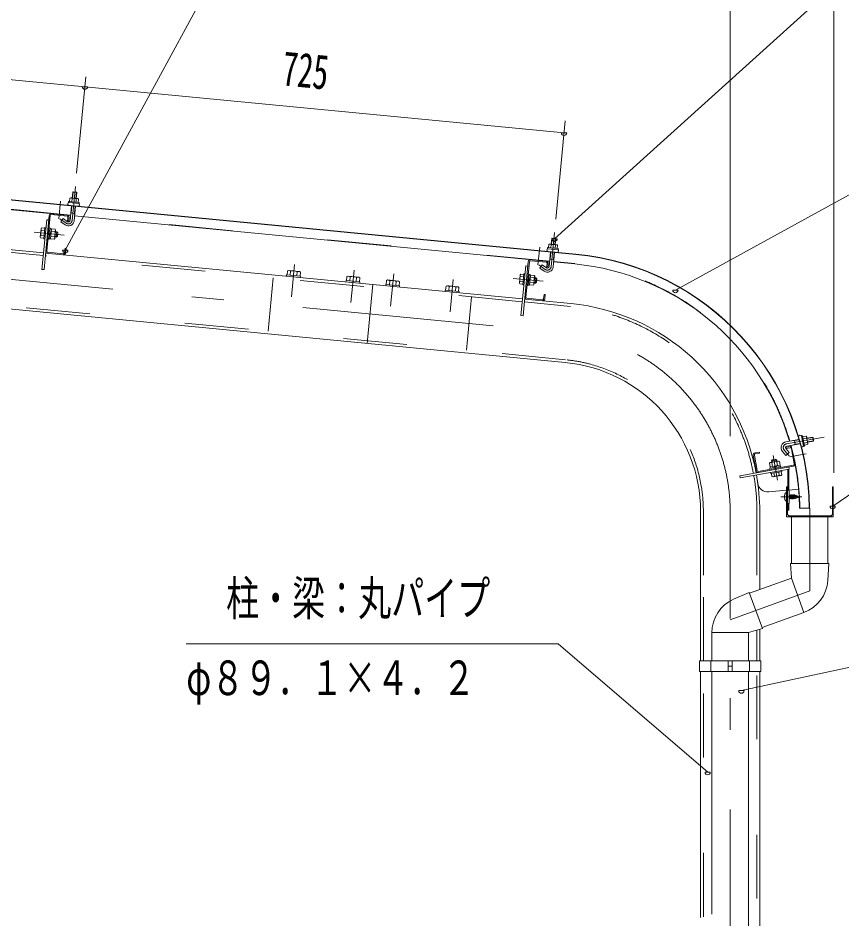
# Model space of a CAD drawing. Units: millimetres, scale not verified. Extents: x -26654 to 26660, y -10500 to 10500.
# Drawn here: x 18767 to 21870, y 5138 to 8531 of the extents above; entities that cross this region are included whole.
import ezdxf
from ezdxf.enums import TextEntityAlignment as Align

# ---------------------------------------------------------------- set-up
doc = ezdxf.new("R2010")
doc.units = ezdxf.units.MM
doc.header["$LTSCALE"] = 60
doc.linetypes.add('USER2', pattern=[10, 4, -6])
doc.linetypes.add('USER3', pattern=[24, 12, -5, 2, -5])
for name, color, linetype, lineweight in [('0-6_2-02BOLD', 7, 'Continuous', 18), ('0-7_2-12HIDDEN', 3, 'USER2', 18), ('0-8_2-22CENTER', 3, 'USER3', 18), ('0-9_2-42THIN', 4, 'Continuous', 18), ('0-A_2-52DIM', 3, 'Continuous', 18)]:
    doc.layers.add(name, color=color, linetype=linetype, lineweight=lineweight)
doc.styles.add('ＭＳ ゴシック', font='')
doc.styles.get('ＭＳ ゴシック').set_extended_font_data('MS Gothic')

msp = doc.modelspace()

# ---------------------------------------------------------------- linework, layer by layer
at = {"layer": '0-6_2-02BOLD'}
for p, q in [((20867.22, 7641.83), (16943.61, 8019.63)), ((16985.05, 8014.38), (20867.09, 7640.58)), ((18964.9, 7787.32), (17175.68, 7959.61)), ((18973.3, 7874.51), (18988.23, 7873.08)), ((18969.22, 7838.64), (18970.45, 7851.39)), ((18986.61, 7849.83), (18985.38, 7837.08)), ((17066.73, 7819.4), (18862.93, 7646.45)), ((18963.09, 7768.5), (18968.37, 7823.4)), ((18983.31, 7821.97), (18978.02, 7767.06)), ((18874.92, 7770.87), (18882.87, 7770.1)), ((18888.48, 7786.64), (18875.64, 7653.26)), ((18951.58, 7784.58), (18892.85, 7790.24)), ((18955.18, 7780.22), (18953.55, 7763.3)), ((18980.72, 7795.13), (18965.79, 7796.57)), ((20769.05, 7613.6), (18979.83, 7785.89)), ((18928.17, 7762.9), (18944.04, 7751.58)), ((18865.13, 7711.02), (18853.18, 7712.17)), ((18854.98, 7730.85), (18866.93, 7729.7)), ((18885.46, 7713.46), (18890.92, 7717.96)), ((18891.39, 7722.94), (18885.94, 7718.44)), ((18904.46, 7707.24), (18890.02, 7708.62)), ((18891.81, 7727.3), (18906.26, 7725.91)), ((18911.11, 7705.98), (18906.13, 7706.45)), ((18908.05, 7726.36), (18913.02, 7725.88)), ((18883.9, 7697.29), (18879.92, 7697.67)), ((18889.04, 7698.56), (18884.07, 7699.04)), ((20773.38, 7664.92), (20774.6, 7677.67)), ((20790.77, 7676.11), (20789.53, 7663.37)), ((20792.38, 7699.35), (20790.27, 7677.43)), ((18870.89, 7645.68), (20667.09, 7472.73)), ((18879.24, 7648.89), (18937.97, 7643.24)), ((20767.24, 7594.78), (20772.53, 7649.69)), ((20787.46, 7648.25), (20782.17, 7593.34)), ((20679.79, 7479.54), (20692.64, 7612.92)), ((20697, 7616.52), (20755.73, 7610.87)), ((20784.87, 7621.41), (20769.94, 7622.85)), ((20783.99, 7612.17), (20863.62, 7604.5)), ((19781.56, 7578.33), (19780.1, 7563.16)), ((19793.78, 7577.15), (19792.31, 7561.98)), ((19816.74, 7559.63), (19818.2, 7574.8)), ((20679.07, 7597.15), (20687.03, 7596.38)), ((20748.19, 7577.86), (20732.32, 7589.18)), ((19778.4, 7563.32), (19777.92, 7558.35)), ((20004.09, 7541.59), (20005.55, 7556.76)), ((20017.77, 7555.58), (20016.3, 7540.41)), ((20040.73, 7538.06), (20042.19, 7553.23)), ((20054.64, 7536.72), (20054.17, 7531.75)), ((20165.61, 7526.04), (20167.08, 7541.21)), ((20191.5, 7538.86), (20190.04, 7523.69)), ((20657.33, 7538.45), (20669.28, 7537.3)), ((20671.08, 7555.98), (20659.13, 7557.13)), ((20689.61, 7539.75), (20695.07, 7544.25)), ((20690.09, 7544.72), (20695.55, 7549.22)), ((20708.61, 7533.52), (20694.17, 7534.91)), ((20695.97, 7553.58), (20710.41, 7552.19)), ((20102.69, 7527.07), (20081.34, 7305.35)), ((20375.66, 7505.81), (20375.18, 7500.83)), ((20378.82, 7520.82), (20377.37, 7505.65)), ((20391.04, 7519.64), (20389.57, 7504.47)), ((20414, 7502.12), (20415.46, 7517.29)), ((20656.43, 7529.12), (20668.38, 7527.96)), ((20668.15, 7525.49), (20672.13, 7525.11)), ((20675.04, 7471.96), (20849.24, 7455.19)), ((20742.12, 7469.52), (20683.39, 7475.18)), ((21707.92, 6943.65), (21659.12, 6935.05)), ((21662.05, 6918.43), (21712.5, 6927.32)), ((21693.53, 6923.98), (21690.59, 6940.59)), ((21736.47, 6948.36), (21723.86, 6946.13)), ((21726.68, 6930.14), (21739.3, 6932.37)), ((21543.23, 6889.29), (21559.96, 6892.24)), ((21658.31, 6883.49), (21645.79, 6898.42)), ((21675.19, 6912.56), (21658.45, 6909.61)), ((21679.89, 6908.92), (21690.07, 6851.21)), ((21546.29, 6825.86), (21536.04, 6883.96)), ((21539.99, 6884.66), (21550.23, 6826.55)), ((21608.93, 6841.98), (21606.41, 6856.27)), ((21624.89, 6859.53), (21627.41, 6845.24)), ((21554.86, 6823.31), (21686.83, 6846.58)), ((21618.17, 6843.61), (21614.12, 6837.82)), ((21623.09, 6844.48), (21619.04, 6838.69)), ((21633.84, 6808.79), (21631.75, 6820.62)), ((21643.44, 6822.68), (21642.75, 6826.62)), ((21665.92, 6752.53), (21665.92, 6830.7)), ((21669.67, 6831.36), (21669.67, 6752.53)), ((21613.27, 6817.36), (21615.36, 6805.53)), ((21661.67, 6752.26), (21594.44, 6746.21)), ((21669.67, 6752.98), (21706.48, 6756.29)), ((21660.63, 6745.23), (21661.67, 6745.23)), ((21671.27, 6733.53), (21670.92, 6734.41)), ((21671.57, 6721.53), (21670.92, 6721.53)), ((21671.27, 6733.53), (21674.27, 6733.53)), ((21671.27, 6733.53), (21673.97, 6721.53)), ((21674.87, 6735.03), (21676.07, 6735.03)), ((21676.67, 6733.53), (21679.67, 6733.53)), ((21676.97, 6721.53), (21677.57, 6720.03)), ((21678.77, 6720.03), (21679.37, 6721.53)), ((21680.27, 6735.03), (21681.47, 6735.03)), ((21684.17, 6720.03), (21684.77, 6721.53)), ((21685.07, 6733.53), (21687.77, 6721.53)), ((21686.87, 6735.03), (21687.47, 6733.53)), ((21688.37, 6720.03), (21689.57, 6720.03)), ((21693.77, 6720.76), (21693.17, 6722.13)), ((21695.57, 6723.09), (21698.57, 6724.29)), ((21695.87, 6731.85), (21696.47, 6733.22)), ((21698.2, 6730.92), (21701.27, 6729.69)), ((21700.97, 6725.25), (21698.27, 6730.89)), ((21670.92, 6702.53), (21664.67, 6702.53)), ((21747.67, 6684.84), (21710.17, 6684.84)), ((21337.49, 6672.44), (21337.49, 6109.94)), ((21337.5, 6109.94), (21337.5, 6672.44)), ((21560.24, 6378.16), (21560.24, 6672.44)), ((21679.64, 6652.53), (21679.64, 6476.62)), ((21817.14, 6476.62), (21817.14, 6652.53)), ((21679.63, 6421.61), (21675.88, 6476.62)), ((21675.88, 6476.62), (21820.89, 6476.62)), ((21820.89, 6476.62), (21816.48, 6412.13)), ((21522.27, 6364.34), (21679.63, 6421.61)), ((21679.63, 6421.61), (21726.66, 6292.41)), ((21520.99, 6367.87), (21461.9, 6341.67)), ((21570.59, 6231.61), (21520.99, 6367.87)), ((21726.33, 6292.29), (21569.3, 6235.13)), ((21380.12, 6109.94), (21380.12, 6216.32)), ((21380.12, 6216.32), (21517.62, 6216.32)), ((21517.62, 6216.32), (21570.58, 6231.61)), ((21517.62, 6109.94), (21517.62, 6216.32)), ((21560.24, 6228.63), (21560.24, 6109.94)), ((21376.12, 6069.93), (21376.12, 6109.93)), ((21441.24, 6069.93), (21441.24, 6109.93)), ((21456.49, 6109.93), (21456.49, 6069.93)), ((21521.62, 6109.93), (21521.62, 6069.93)), ((21441.24, 6089.93), (21456.49, 6089.93)), ((21337.49, 5143.21), (21337.49, 6069.93)), ((21380.12, 6069.93), (21380.12, 5155.82)), ((21517.62, 6069.93), (21517.62, 1614.93)), ((21560.24, 1614.93), (21560.24, 6069.93))]:
    msp.add_line(p, q, dxfattribs=at)
for points in [[(18971.18, 7852.58), (18973.3, 7874.51), (18974.66, 7875.64), (18987.1, 7874.44), (18988.23, 7873.08), (18986.12, 7851.14)], [(18993.46, 7836.31), (18994.69, 7849.06), (18992.64, 7850.52), (18964.65, 7853.21), (18962.36, 7852.17), (18961.14, 7839.42)], [(20827.89, 7233.46), (17024.98, 7599.64), (17046.33, 7821.37), (17058.77, 7820.17)], [(18884.5, 7787.02), (18864.9, 7583.47), (18856.94, 7584.23), (18874.91, 7770.87)], [(18952.75, 7763.79), (18936.88, 7775.11), (18928.17, 7762.9)], [(18953.55, 7763.3), (18957.53, 7762.91), (18959.16, 7779.83)], [(18867.83, 7739.04), (18855.87, 7740.19), (18853.86, 7737.36), (18850.84, 7706), (18852.28, 7702.84), (18864.23, 7701.68)], [(18867.97, 7698.82), (18863.99, 7699.21), (18868.07, 7741.51), (18872.05, 7741.13)], [(18883.9, 7697.29), (18887.98, 7739.59), (18883.99, 7739.98)], [(18887.8, 7737.85), (18892.79, 7737.37), (18889.04, 7698.56)], [(18892.72, 7736.64), (18907.16, 7735.25), (18908.6, 7732.08)], [(18908.6, 7732.08), (18905.58, 7700.73), (18903.56, 7697.89), (18889.12, 7699.29)], [(20797.62, 7662.59), (20798.84, 7675.34), (20796.8, 7676.79), (20768.81, 7679.49), (20766.52, 7678.45), (20765.29, 7665.7)], [(20775.34, 7678.86), (20777.45, 7700.79), (20778.81, 7701.92), (20791.26, 7700.72), (20792.38, 7699.35), (20777.45, 7700.79)], [(18942.33, 7646.84), (18943.96, 7663.75), (18947.95, 7663.37), (18946.32, 7646.45)], [(20688.65, 7613.31), (20669.05, 7409.75), (20661.09, 7410.52), (20679.06, 7597.15)], [(20732.32, 7589.18), (20741.03, 7601.39), (20756.9, 7590.08)], [(20759.33, 7606.5), (20757.7, 7589.58), (20761.68, 7589.19), (20763.31, 7606.11)], [(19828.95, 7558.45), (19830.42, 7573.62), (19826.74, 7576.25), (19785.67, 7580.2), (19781.56, 7578.33)], [(20671.98, 7565.32), (20660.02, 7566.47), (20658.01, 7563.64), (20654.99, 7532.28), (20656.43, 7529.12)], [(20668.15, 7525.49), (20672.22, 7567.79), (20676.2, 7567.41)], [(20684.07, 7523.95), (20688.05, 7523.57), (20692.13, 7565.88), (20688.15, 7566.26)], [(19778.4, 7563.32), (19830.66, 7558.29), (19830.18, 7553.31)], [(20054.64, 7536.72), (20002.39, 7541.75), (20001.91, 7536.78)], [(20005.55, 7556.76), (20009.66, 7558.64), (20050.72, 7554.68), (20054.4, 7552.06), (20052.94, 7536.89)], [(20202.25, 7522.51), (20203.71, 7537.68), (20200.03, 7540.31), (20158.97, 7544.26), (20154.86, 7542.38), (20153.4, 7527.21)], [(20691.96, 7564.13), (20696.94, 7563.65), (20693.2, 7524.84), (20688.22, 7525.31)], [(20693.27, 7525.57), (20707.71, 7524.18), (20709.74, 7527.01), (20712.75, 7558.36), (20711.31, 7561.53), (20696.87, 7562.93)], [(20712.2, 7552.64), (20717.18, 7552.16), (20715.26, 7532.26), (20710.28, 7532.74)], [(20717.18, 7552.16), (20720.55, 7548.07), (20719.35, 7535.63), (20715.26, 7532.26)], [(20151.22, 7522.4), (20151.7, 7527.38), (20203.95, 7522.35), (20203.48, 7517.37)], [(20375.66, 7505.81), (20427.92, 7500.78), (20427.44, 7495.8)], [(20426.21, 7500.95), (20427.68, 7516.12), (20424, 7518.74), (20382.94, 7522.69), (20378.82, 7520.82)], [(20750.47, 7472.73), (20752.1, 7489.65), (20748.11, 7490.03), (20746.48, 7473.12)], [(21722.45, 6954.13), (21735.06, 6956.35), (21736.67, 6954.43), (21741.56, 6926.74), (21740.7, 6924.38), (21728.09, 6922.15)], [(21740.42, 6933.2), (21762.12, 6937.03), (21759.51, 6951.8), (21737.82, 6947.97)], [(21762.12, 6937.03), (21763.14, 6938.47), (21760.96, 6950.79), (21759.51, 6951.8)], [(21559.96, 6892.24), (21559.27, 6896.18), (21542.53, 6893.23)], [(21658.46, 6909.61), (21657.75, 6913.55), (21674.5, 6916.5)], [(21658.31, 6883.49), (21671.25, 6894.34), (21658.72, 6909.27)], [(21636.65, 6846.87), (21634.13, 6861.16), (21630.86, 6862.35), (21599.84, 6856.88), (21597.17, 6854.64), (21599.69, 6840.35)], [(21624.33, 6866.28), (21619.99, 6869.32), (21607.68, 6867.14), (21604.63, 6862.8)], [(21605.51, 6857.88), (21604.63, 6862.8), (21624.33, 6866.28), (21625.19, 6861.35)], [(21687.53, 6842.64), (21485.19, 6806.96), (21486.58, 6799.08), (21671.06, 6831.61), (21669.67, 6839.49)], [(21640.66, 6838.44), (21639.97, 6842.37), (21598.11, 6834.99), (21598.8, 6831.06)], [(21599.84, 6835.3), (21598.97, 6840.23), (21637.37, 6847), (21638.25, 6842.07)], [(21643.44, 6822.68), (21601.58, 6815.3), (21600.89, 6819.24)], [(21609.39, 6802.71), (21640.41, 6808.19), (21643.08, 6810.42), (21640.99, 6822.25)], [(21604.03, 6815.73), (21606.12, 6803.9), (21609.39, 6802.71)], [(21670.92, 6702.53), (21670.92, 6752.53), (21664.67, 6752.53)], [(21660.63, 6745.23), (21660.63, 6709.83), (21661.67, 6709.83)], [(21682.37, 6721.53), (21679.37, 6721.53), (21676.67, 6733.53), (21676.07, 6735.03), (21678.77, 6720.03), (21677.57, 6720.03), (21674.87, 6735.03), (21674.27, 6733.53), (21676.97, 6721.53), (21673.97, 6721.53), (21673.37, 6720.03), (21670.92, 6733.64)], [(21673.37, 6720.03), (21672.17, 6720.03), (21670.92, 6726.98)], [(21670.92, 6724.42), (21671.57, 6721.53), (21672.17, 6720.03)], [(21699.17, 6722.91), (21698.57, 6724.29), (21695.87, 6731.85), (21692.87, 6733.05), (21692.27, 6734.91), (21691.07, 6735.03), (21690.47, 6733.53), (21687.47, 6733.53), (21690.17, 6721.53), (21689.57, 6720.03), (21686.87, 6735.03), (21685.67, 6735.03), (21688.37, 6720.03), (21687.77, 6721.53), (21684.77, 6721.53), (21682.07, 6733.53), (21681.47, 6735.03), (21684.17, 6720.03), (21682.97, 6720.03), (21680.27, 6735.03), (21679.67, 6733.53), (21682.37, 6721.53), (21682.97, 6720.03)], [(21682.07, 6733.53), (21685.07, 6733.53), (21685.67, 6735.03)], [(21690.17, 6721.53), (21691.67, 6721.53), (21693.17, 6722.13), (21690.47, 6733.53)], [(21691.07, 6735.03), (21693.77, 6720.76), (21694.97, 6721.24), (21692.27, 6734.91)], [(21692.87, 6733.05), (21695.57, 6723.09), (21694.97, 6721.24)], [(21703.95, 6726.44), (21700.97, 6725.25), (21700.37, 6723.39), (21699.17, 6722.91), (21696.47, 6733.22), (21697.67, 6732.75), (21700.37, 6723.39)], [(21705.77, 6725.55), (21704.57, 6725.07), (21701.87, 6731.07), (21701.27, 6729.69), (21703.97, 6726.45)], [(21701.87, 6731.07), (21703.07, 6730.59), (21705.77, 6725.55)], [(21705.05, 6726.89), (21706.67, 6727.53), (21704.17, 6728.53)], [(21665.92, 6702.53), (21665.92, 6676.98), (21669.67, 6676.98), (21669.67, 6702.53)]]:
    msp.add_lwpolyline(points, dxfattribs=at)
for points in [[(18957.4, 7839.78), (18997.21, 7835.94), (18996.83, 7831.96), (18957.01, 7835.8)], [(18915.2, 7709.35), (18916.4, 7721.79), (18913.02, 7725.88), (18911.11, 7705.98)], [(20761.54, 7666.06), (20801.36, 7662.23), (20800.98, 7658.25), (20761.17, 7662.08)], [(21728.74, 6918.44), (21724.8, 6917.75), (21717.86, 6957.14), (21721.8, 6957.84)], [(21828.67, 6655.53), (21833.67, 6660.53), (21833.67, 6765.03), (21836.67, 6765.03), (21836.67, 6652.53), (21661.67, 6652.53), (21661.67, 6765.03), (21664.67, 6765.03), (21664.67, 6660.53), (21669.67, 6655.53)], [(21333.5, 6069.93), (21333.5, 6109.93), (21564.24, 6109.93), (21564.24, 6069.93)]]:
    msp.add_lwpolyline(points, close=True, dxfattribs=at)
for centre, radius, start, end in [((18965.84, 7845.87), 7.19, 50.11574, 110.11574), ((18976.08, 7825.12), 26.87, 66.91203, 102.08795), ((18990.08, 7843.54), 7.19, 58.88425, 118.88425), ((18959.02, 7830.59), 5, 84.4998, 264.4998), ((18993.86, 7827.23), 5, 264.50061, 84.50061), ((18892.47, 7786.26), 8, 84.4973, 174.4973), ((18892.47, 7786.26), 4, 84.4973, 174.4973), ((18951.19, 7780.6), 4, 354.5092, 84.50122), ((18951.19, 7780.6), 8, 354.50143, 84.50122), ((18956.56, 7769.13), 21.56, 234.5, 354.5), ((18956.56, 7769.13), 6.57, 234.5, 354.5), ((18858.15, 7706.98), 7.19, 133.77223, 174.49905), ((18878.37, 7719.17), 26.15, 153.47365, 195.52446), ((18860.85, 7735), 7.19, 174.49905, 215.22588), ((18881.06, 7718.91), 26.15, 333.47365, 15.52446), ((18898.59, 7703.08), 7.19, 354.49905, 35.22588), ((18901.28, 7731.11), 7.19, 313.77223, 354.49905), ((20769.99, 7672.16), 7.19, 50.11574, 110.11574), ((20780.22, 7651.4), 26.87, 66.91203, 102.08795), ((20794.24, 7669.82), 7.19, 58.88425, 118.88425), ((18879.62, 7652.87), 8, 174.4973, 264.48845), ((18879.62, 7652.87), 4, 174.4973, 264.48845), ((18938.35, 7647.22), 8, 264.49953, 354.50208), ((18938.35, 7647.22), 4, 264.49953, 354.5092), ((20763.18, 7656.87), 5, 84.4998, 264.4998), ((20798.01, 7653.51), 5, 264.50061, 84.50061), ((20773.87, 6672.43), 972.62, 0.73094, 84.50003), ((20773.87, 6672.43), 973.88, 0.73001, 84.5), ((20696.62, 7612.54), 8, 84.4973, 174.4973), ((20696.62, 7612.54), 4, 84.4973, 174.4973), ((20755.35, 7606.88), 4, 354.5092, 84.50122), ((20755.35, 7606.88), 8, 354.50143, 84.50122), ((20773.87, 6672.43), 936.38, 16.43245, 84.5), ((19786.98, 7570.57), 9.46, 44.06885, 84.5), ((19802.9, 7543.93), 34.45, 63.6357, 105.3643), ((19823.62, 7567.04), 9.46, 84.5, 124.92831), ((20760.71, 7595.41), 21.56, 234.5, 354.5), ((20760.71, 7595.41), 6.57, 234.5, 354.5), ((20010.97, 7549), 9.46, 44.06885, 84.5), ((20026.89, 7522.37), 34.45, 63.6357, 105.3643), ((20047.61, 7545.47), 9.46, 84.5, 124.92831), ((20160.28, 7534.63), 9.46, 44.06885, 84.5), ((20176.2, 7507.99), 34.45, 63.6357, 105.3643), ((20196.91, 7531.1), 9.46, 84.5, 124.92831), ((20662.3, 7533.26), 7.19, 133.77223, 174.49905), ((20682.53, 7545.45), 26.15, 153.47365, 195.52446), ((20665.01, 7561.28), 7.19, 174.49905, 215.22588), ((20685.21, 7545.19), 26.15, 333.47365, 15.52446), ((20702.74, 7529.37), 7.19, 354.49905, 35.22588), ((20705.44, 7557.39), 7.19, 313.77223, 354.49905), ((20384.24, 7513.06), 9.46, 44.06885, 84.5), ((20400.16, 7486.43), 34.45, 63.6357, 105.3643), ((20420.88, 7509.53), 9.46, 84.5, 124.92831), ((20683.77, 7479.16), 8, 174.4973, 264.48845), ((20683.77, 7479.16), 4, 174.4973, 264.48845), ((20742.5, 7473.5), 8, 264.49953, 354.50208), ((20742.5, 7473.5), 4, 264.49953, 354.5092), ((20773.87, 6672.43), 786.38, 10.65315, 84.50005), ((20773.87, 6672.43), 563.62, 0, 84.50003), ((21712.43, 6953.64), 5.95, 10.01471, 190.01471), ((21729.93, 6951.33), 7.19, 335.62325, 35.62325), ((21663.02, 6912.89), 22.5, 99.99847, 220.00092), ((21712.66, 6935.91), 26.87, 352.41954, 27.59546), ((21734.16, 6927.34), 7.19, 344.39175, 44.39175), ((21543.91, 6885.35), 8, 100.00313, 190.00211), ((21543.91, 6885.35), 4, 100.00652, 190.00652), ((21663.02, 6912.89), 5.62, 100.00249, 220.00249), ((21675.89, 6908.62), 8, 75.34628, 100.00198), ((21675.89, 6908.62), 4, 14.67992, 100.00677), ((20773.87, 6672.43), 936.38, 0.75925, 15.39432), ((21720.23, 6919.48), 4.21, 190.00774, 10.00774), ((21602.74, 6850.09), 7.19, 59.27591, 100.00273), ((21619.9, 6833.86), 26.15, 78.97455, 121.02536), ((21630.46, 6854.98), 7.19, 100.00273, 140.72955), ((21554.17, 6827.24), 8, 190.01096, 280.00211), ((21554.17, 6827.24), 4, 190.01537, 280.00652), ((21686.13, 6850.52), 4, 280.00652, 10.00652), ((21686.13, 6850.52), 8, 280.00217, 340.37393), ((20773.87, 6672.43), 786.38, 0, 10.0701), ((20773.89, 6672.34), 786.38, 7.7531, 10.07008), ((21609.8, 6810.08), 7.19, 280.00273, 320.72955), ((21620.36, 6831.2), 26.15, 258.97455, 301.02536), ((21637.51, 6814.97), 7.19, 239.27591, 280.00273), ((21590.23, 6783.48), 37.5, 187.75275, 276.44838), ((21675.47, 6727.53), 23.1, 129.98303, 230.0168), ((21663.92, 6727.53), 11.55, 137.75334, 222.24648), ((21679.3, 6421.5), 137.5, 290.00024, 356.09424), ((21517.62, 6215.97), 137.5, 113.90668, 180.16823)]:
    msp.add_arc(centre, radius, start, end, dxfattribs=at)
at = {"layer": '0-7_2-12HIDDEN'}
for p, q in [((18965.02, 7788.57), (17175.8, 7960.85)), ((18861.92, 7636), (17065.73, 7808.95)), ((20769.17, 7614.85), (18979.95, 7787.13)), ((20666.07, 7462.27), (18869.89, 7635.23)), ((20828.9, 7243.91), (17038.43, 7608.89)), ((20784.11, 7613.41), (20863.74, 7605.74)), ((19709.07, 7351.74), (19728.41, 7552.56)), ((20474.96, 7480.68), (20455.62, 7279.85)), ((20848.23, 7444.74), (20674.04, 7461.51)), ((21347.99, 6109.94), (21347.99, 6672.44)), ((21348, 6672.44), (21348, 6109.94)), ((21549.74, 6672.44), (21549.74, 6374.34)), ((21549.74, 6109.93), (21549.74, 6225.59)), ((21347.99, 5146.32), (21347.99, 6069.93)), ((21549.74, 1614.93), (21549.74, 6069.93))]:
    msp.add_line(p, q, dxfattribs=at)
for radius, start, end in [(937.62, 16.42381, 84.5), (775.88, 10.662, 84.50003), (574.12, 0, 84.50003), (937.62, 0.75822, 15.3871), (775.88, 0, 10.07104)]:
    msp.add_arc((20773.87, 6672.43), radius, start, end, dxfattribs=at)
at = {"layer": '0-8_2-22CENTER'}
for p, q in [((18982.96, 7896.58), (18970.55, 7767.78)), ((18921.01, 7774.97), (18927.38, 7841.16)), ((18948.39, 7757.68), (18924.48, 7774.74)), ((16973.44, 7716.49), (20838.57, 7344.33)), ((18940.68, 7713.17), (18827.46, 7724.08)), ((20787.11, 7722.86), (20774.71, 7594.06)), ((20731.54, 7667.44), (20725.17, 7601.25)), ((19808.6, 7603.11), (19796.86, 7481.17)), ((20728.64, 7601.02), (20752.54, 7583.97)), ((20032.59, 7581.54), (20020.85, 7459.6)), ((20170.16, 7445.23), (20181.9, 7567.17)), ((20405.87, 7545.6), (20394.12, 7423.66)), ((20744.84, 7539.45), (20631.61, 7550.36)), ((21660.58, 6926.73), (21802.66, 6951.79)), ((21652.26, 6903.85), (21671.13, 6881.35)), ((21672.75, 6878.11), (21735.06, 6889.09)), ((21627.61, 6790.04), (21611.2, 6883.19)), ((21719.37, 6727.53), (21639.44, 6727.53)), ((21448.87, -930.07), (21448.87, 6672.44))]:
    msp.add_line(p, q, dxfattribs=at)
msp.add_lwpolyline([(21448.87, 6264.46), (21748.38, 6373.48), (21748.38, 6684.85)], dxfattribs=at)
for centre, radius, start, end in [((18956.56, 7769.13), 14.06, 234.5, 354.5), ((20760.71, 7595.41), 14.06, 234.5, 354.5), ((20773.87, 6672.43), 675, 0, 84.50003), ((21663.02, 6912.89), 14.06, 100.00238, 219.99998)]:
    msp.add_arc(centre, radius, start, end, dxfattribs=at)
at = {"layer": '0-9_2-42THIN'}
for p, q in [((18974.66, 7875.64), (18972.43, 7852.46)), ((18984.87, 7851.26), (18987.1, 7874.44)), ((18913.84, 7708.22), (18906.37, 7708.94)), ((18907.81, 7723.87), (18915.27, 7723.15)), ((20778.81, 7701.92), (20776.59, 7678.75)), ((20789.03, 7677.55), (20791.26, 7700.72)), ((20771.19, 7622.73), (20773.77, 7649.56)), ((20786.22, 7648.37), (20783.63, 7621.53)), ((20769.5, 7618.2), (20771.19, 7622.73)), ((20783.63, 7621.53), (20784.43, 7616.77)), ((20717.99, 7534.5), (20710.53, 7535.22)), ((20711.96, 7550.15), (20719.43, 7549.43)), ((21690.86, 6939.09), (21685, 6939.6)), ((21693.26, 6925.48), (21687.93, 6922.99)), ((21708.34, 6942.18), (21690.86, 6939.1)), ((21693.26, 6925.48), (21712.1, 6928.8)), ((21738.04, 6946.73), (21760.96, 6950.79)), ((21763.13, 6938.47), (21740.2, 6934.43)), ((21607.96, 6858.31), (21606.66, 6865.7)), ((21621.43, 6868.3), (21622.74, 6860.92))]:
    msp.add_line(p, q, dxfattribs=at)
for points in [[(18965.35, 7791.92), (18967.04, 7796.44), (18969.62, 7823.28)], [(18982.06, 7822.09), (18979.48, 7795.25), (18980.27, 7790.48)]]:
    msp.add_lwpolyline(points, dxfattribs=at)
at = {"layer": '0-A_2-52DIM'}
for p, q in [((18944.99, 7656.37), (20048.87, 9689.93)), ((22498.87, 9244.93), (20787.8, 7699.55)), ((21838.87, 6817.44), (21838.87, 9182.47)), ((21448.87, 6955.97), (21448.87, 8832.47)), ((16888.95, 8477.09), (20823.25, 8098.25)), ((18987.75, 7946.36), (19022.69, 8309.3)), ((19029.1, 8271.97), (19009.1, 8271.97)), ((20827.59, 8143.3), (20791.9, 7772.64)), ((20833.25, 8098.25), (20813.25, 8098.25)), ((20797.8, 7699.55), (20777.8, 7699.55)), ((18954.99, 7656.37), (18934.99, 7656.37)), ((21252.58, 7506.15), (21232.58, 7506.15)), ((21844.93, 6692.54), (21824.93, 6692.54)), ((20800.72, 6174), (19400.73, 6174)), ((20800.72, 6174), (21364.19, 5690.61)), ((21501.36, 5997.63), (21481.36, 5997.63)), ((21374.19, 5690.61), (21354.19, 5690.61))]:
    msp.add_line(p, q, dxfattribs=at)
for points in [[(21242.57, 7506.15), (22498.87, 8194.93), (25098.87, 8194.93)], [(24198.87, 7144.93), (22498.87, 7144.93), (21834.93, 6692.54)], [(21491.36, 5997.63), (23548.87, 6439.95), (25548.87, 6439.95)]]:
    msp.add_lwpolyline(points, dxfattribs=at)
for centre in [(19019.1, 8271.97), (20823.25, 8098.25), (20787.8, 7699.55), (18944.99, 7656.37), (21242.58, 7506.15), (21834.93, 6692.54), (21491.36, 5997.63), (21364.19, 5690.61)]:
    msp.add_arc(centre, 10, 180, 0, dxfattribs=at)

# ---------------------------------------------------------------- texts
at = {"layer": '0-A_2-52DIM', "color": 7, "style": 'ＭＳ ゴシック', "width": 0.65}
msp.add_text('725', height=130.2, rotation=354.501, dxfattribs=at).set_placement((19753.94, 8238.89), align=Align.BOTTOM_LEFT)
at = {"layer": '0-A_2-52DIM', "color": 7, "style": 'ＭＳ ゴシック', "width": 0.7}
for s, p in [('柱・梁：丸パイプ', (19550.73, 6241.77)), ('φ８９．１×４．２', (19400.73, 5941.77))]:
    msp.add_text(s, height=130.2, dxfattribs=at).set_placement(p, align=Align.BOTTOM_LEFT)

doc.saveas('drawing.dxf')
